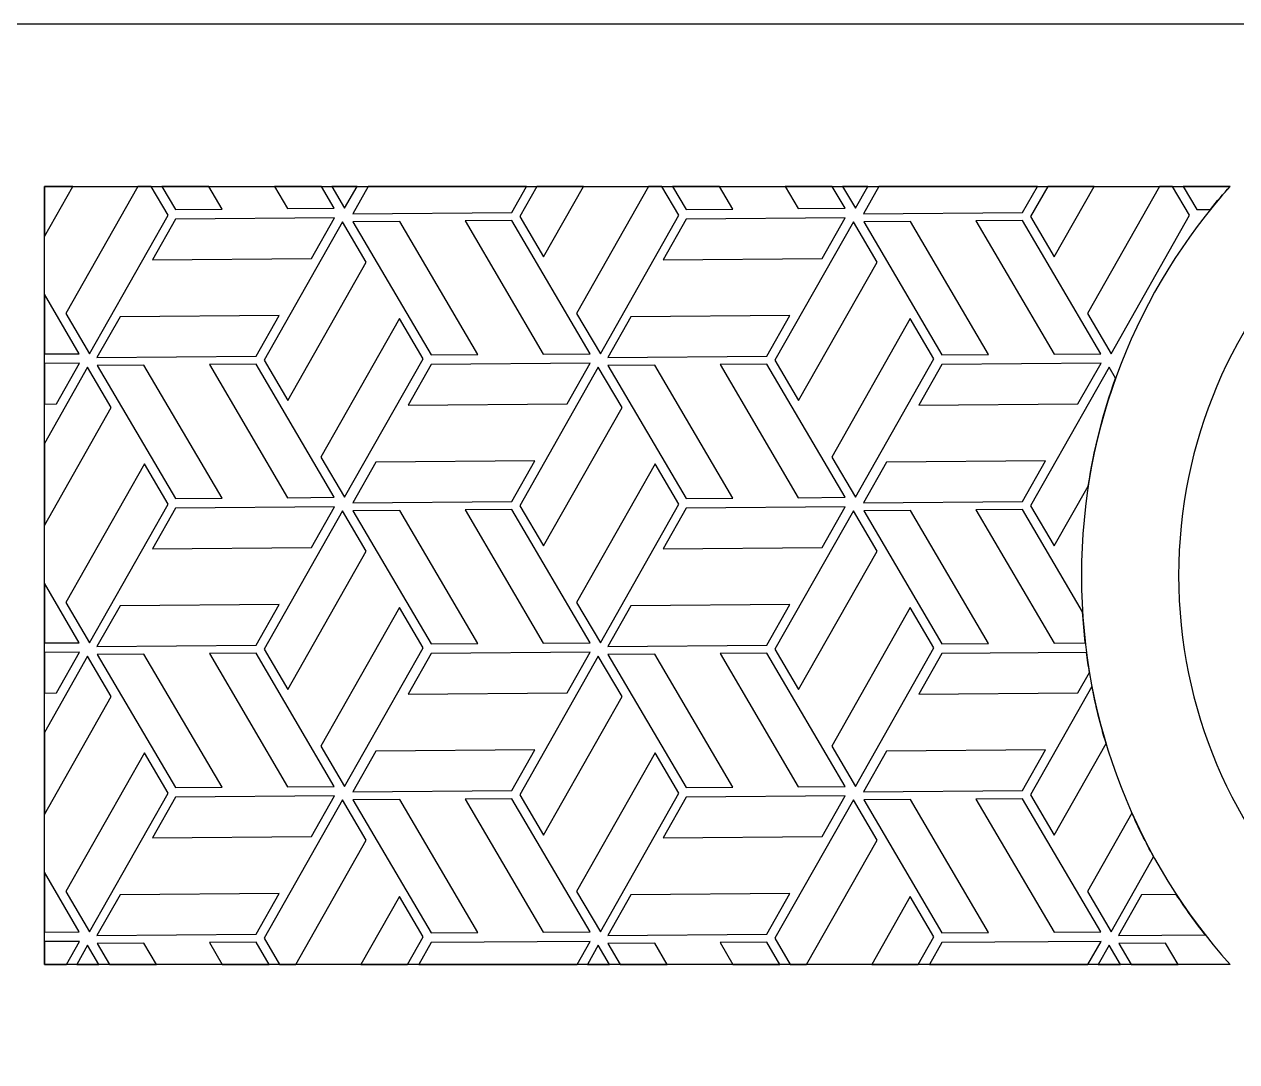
# Model space of a CAD drawing. Header units: centimetres. Extents: x -67.6 to -19.4, y -15.9 to 27.8.
# Drawn here: x -66.368 to -64.497, y -2.381 to -0.781 of the extents above; entities that cross this region are included whole.
import ezdxf

# ---------------------------------------------------------------- set-up
doc = ezdxf.new("R2010")
doc.units = ezdxf.units.CM
doc.header["$MEASUREMENT"] = 0
doc.layers.add('Layer 1', color=7, linetype='Continuous')

msp = doc.modelspace()

# ---------------------------------------------------------------- linework, layer by layer
at = {"layer": 'Layer 1', "color": 240, "lineweight": 25}
msp.add_open_spline([(-57.1678, -0.78124), (-57.1678, -0.78124), (-67.59952, -0.78124), (-67.59952, -0.78124)], degree=3, dxfattribs=at)
at = {"layer": 'Layer 1', "color": 114, "lineweight": 25}
for points, knots in [([(-63.83683, -0.88123), (-63.42262, -0.88123), (-63.08683, -1.21702), (-63.08683, -1.63123), (-63.08683, -2.04544), (-63.42262, -2.38123), (-63.83683, -2.38123), (-64.25104, -2.38123), (-64.58683, -2.04544), (-64.58683, -1.63123), (-64.58683, -1.21702), (-64.25104, -0.88123), (-63.83683, -0.88123)], [0, 0, 0, 0, 0.25, 0.25, 0.25, 0.5, 0.5, 0.5, 0.75, 0.75, 0.75, 1, 1, 1, 1]), ([(-66.33683, -1.10853), (-66.33683, -1.10853), (-66.33683, -1.03123), (-66.33683, -1.03123), (-66.33683, -1.03123), (-66.29299, -1.03123), (-66.29299, -1.03123), (-66.29299, -1.03123), (-66.33683, -1.10853), (-66.33683, -1.10853)], [0, 0, 0, 0, 0.3333333, 0.3333333, 0.3333333, 0.6666667, 0.6666667, 0.6666667, 1, 1, 1, 1]), ([(-66.1925, -1.03123), (-66.1925, -1.03123), (-66.17215, -1.03123), (-66.17215, -1.03123), (-66.17215, -1.03123), (-66.14598, -1.07578), (-66.14598, -1.07578), (-66.14598, -1.07578), (-66.26706, -1.28929), (-66.26706, -1.28929), (-66.26706, -1.28929), (-66.30358, -1.22711), (-66.30358, -1.22711), (-66.30358, -1.22711), (-66.1925, -1.03123), (-66.1925, -1.03123)], [0, 0, 0, 0, 0.2, 0.2, 0.2, 0.4, 0.4, 0.4, 0.6, 0.6, 0.6, 0.8, 0.8, 0.8, 1, 1, 1, 1]), ([(-66.15561, -1.03123), (-66.15561, -1.03123), (-66.08319, -1.03123), (-66.08319, -1.03123), (-66.08319, -1.03123), (-66.06255, -1.06635), (-66.06255, -1.06635), (-66.06255, -1.06635), (-66.13466, -1.06689), (-66.13466, -1.06689), (-66.13466, -1.06689), (-66.15561, -1.03123), (-66.15561, -1.03123)], [0, 0, 0, 0, 0.25, 0.25, 0.25, 0.5, 0.5, 0.5, 0.75, 0.75, 0.75, 1, 1, 1, 1]), ([(-65.9818, -1.03123), (-65.9818, -1.03123), (-65.90937, -1.03123), (-65.90937, -1.03123), (-65.90937, -1.03123), (-65.88949, -1.06507), (-65.88949, -1.06507), (-65.88949, -1.06507), (-65.9616, -1.0656), (-65.9616, -1.0656), (-65.9616, -1.0656), (-65.9818, -1.03123), (-65.9818, -1.03123)], [0, 0, 0, 0, 0.25, 0.25, 0.25, 0.5, 0.5, 0.5, 0.75, 0.75, 0.75, 1, 1, 1, 1]), ([(-65.89345, -1.03123), (-65.89345, -1.03123), (-65.85438, -1.03123), (-65.85438, -1.03123), (-65.85438, -1.03123), (-65.87357, -1.06507), (-65.87357, -1.06507), (-65.87357, -1.06507), (-65.89345, -1.03123), (-65.89345, -1.03123)], [0, 0, 0, 0, 0.3333333, 0.3333333, 0.3333333, 0.6666667, 0.6666667, 0.6666667, 1, 1, 1, 1]), ([(-65.83717, -1.03123), (-65.83717, -1.03123), (-65.59276, -1.03123), (-65.59276, -1.03123), (-65.59276, -1.03123), (-65.61567, -1.07158), (-65.61567, -1.07158), (-65.61567, -1.07158), (-65.86111, -1.0734), (-65.86111, -1.0734), (-65.86111, -1.0734), (-65.83717, -1.03123), (-65.83717, -1.03123)], [0, 0, 0, 0, 0.25, 0.25, 0.25, 0.5, 0.5, 0.5, 0.75, 0.75, 0.75, 1, 1, 1, 1]), ([(-65.57679, -1.03123), (-65.57679, -1.03123), (-65.505, -1.03123), (-65.505, -1.03123), (-65.505, -1.03123), (-65.56674, -1.1401), (-65.56674, -1.1401), (-65.56674, -1.1401), (-65.60327, -1.07792), (-65.60327, -1.07792), (-65.60327, -1.07792), (-65.57679, -1.03123), (-65.57679, -1.03123)], [0, 0, 0, 0, 0.25, 0.25, 0.25, 0.5, 0.5, 0.5, 0.75, 0.75, 0.75, 1, 1, 1, 1]), ([(-65.40451, -1.03123), (-65.40451, -1.03123), (-65.38416, -1.03123), (-65.38416, -1.03123), (-65.38416, -1.03123), (-65.35799, -1.07578), (-65.35799, -1.07578), (-65.35799, -1.07578), (-65.47907, -1.28929), (-65.47907, -1.28929), (-65.47907, -1.28929), (-65.51559, -1.22711), (-65.51559, -1.22711), (-65.51559, -1.22711), (-65.40451, -1.03123), (-65.40451, -1.03123)], [0, 0, 0, 0, 0.2, 0.2, 0.2, 0.4, 0.4, 0.4, 0.6, 0.6, 0.6, 0.8, 0.8, 0.8, 1, 1, 1, 1]), ([(-65.36762, -1.03123), (-65.36762, -1.03123), (-65.2952, -1.03123), (-65.2952, -1.03123), (-65.2952, -1.03123), (-65.27456, -1.06635), (-65.27456, -1.06635), (-65.27456, -1.06635), (-65.34667, -1.06689), (-65.34667, -1.06689), (-65.34667, -1.06689), (-65.36762, -1.03123), (-65.36762, -1.03123)], [0, 0, 0, 0, 0.25, 0.25, 0.25, 0.5, 0.5, 0.5, 0.75, 0.75, 0.75, 1, 1, 1, 1]), ([(-65.19381, -1.03123), (-65.19381, -1.03123), (-65.12138, -1.03123), (-65.12138, -1.03123), (-65.12138, -1.03123), (-65.1015, -1.06507), (-65.1015, -1.06507), (-65.1015, -1.06507), (-65.17361, -1.0656), (-65.17361, -1.0656), (-65.17361, -1.0656), (-65.19381, -1.03123), (-65.19381, -1.03123)], [0, 0, 0, 0, 0.25, 0.25, 0.25, 0.5, 0.5, 0.5, 0.75, 0.75, 0.75, 1, 1, 1, 1]), ([(-65.10546, -1.03123), (-65.10546, -1.03123), (-65.06639, -1.03123), (-65.06639, -1.03123), (-65.06639, -1.03123), (-65.08558, -1.06507), (-65.08558, -1.06507), (-65.08558, -1.06507), (-65.10546, -1.03123), (-65.10546, -1.03123)], [0, 0, 0, 0, 0.3333333, 0.3333333, 0.3333333, 0.6666667, 0.6666667, 0.6666667, 1, 1, 1, 1]), ([(-64.80477, -1.03123), (-64.80477, -1.03123), (-64.82768, -1.07158), (-64.82768, -1.07158), (-64.82768, -1.07158), (-65.07312, -1.0734), (-65.07312, -1.0734), (-65.07312, -1.0734), (-65.04918, -1.03123), (-65.04918, -1.03123), (-65.04918, -1.03123), (-64.80477, -1.03123), (-64.80477, -1.03123)], [0, 0, 0, 0, 0.25, 0.25, 0.25, 0.5, 0.5, 0.5, 0.75, 0.75, 0.75, 1, 1, 1, 1]), ([(-64.78879, -1.03123), (-64.78879, -1.03123), (-64.71701, -1.03123), (-64.71701, -1.03123), (-64.71701, -1.03123), (-64.77875, -1.1401), (-64.77875, -1.1401), (-64.77875, -1.1401), (-64.81527, -1.07792), (-64.81527, -1.07792), (-64.81527, -1.07792), (-64.78879, -1.03123), (-64.78879, -1.03123)], [0, 0, 0, 0, 0.25, 0.25, 0.25, 0.5, 0.5, 0.5, 0.75, 0.75, 0.75, 1, 1, 1, 1]), ([(-64.61652, -1.03123), (-64.61652, -1.03123), (-64.59616, -1.03123), (-64.59616, -1.03123), (-64.59616, -1.03123), (-64.56999, -1.07578), (-64.56999, -1.07578), (-64.56999, -1.07578), (-64.69108, -1.28929), (-64.69108, -1.28929), (-64.69108, -1.28929), (-64.7276, -1.22711), (-64.7276, -1.22711), (-64.7276, -1.22711), (-64.61652, -1.03123), (-64.61652, -1.03123)], [0, 0, 0, 0, 0.2, 0.2, 0.2, 0.4, 0.4, 0.4, 0.6, 0.6, 0.6, 0.8, 0.8, 0.8, 1, 1, 1, 1]), ([(-64.57963, -1.03123), (-64.57963, -1.03123), (-64.50759, -1.03123), (-64.50759, -1.03123), (-64.51794, -1.0428), (-64.52801, -1.05464), (-64.53776, -1.06673), (-64.53776, -1.06673), (-64.55868, -1.06689), (-64.55868, -1.06689), (-64.55868, -1.06689), (-64.57963, -1.03123), (-64.57963, -1.03123)], [0, 0, 0, 0, 0.25, 0.25, 0.25, 0.5, 0.5, 0.5, 0.75, 0.75, 0.75, 1, 1, 1, 1]), ([(-65.92472, -1.14259), (-65.92472, -1.14259), (-66.17021, -1.14441), (-66.17021, -1.14441), (-66.17021, -1.14441), (-66.13461, -1.0817), (-66.13461, -1.0817), (-66.13461, -1.0817), (-65.88912, -1.07988), (-65.88912, -1.07988), (-65.88912, -1.07988), (-65.92472, -1.14259), (-65.92472, -1.14259)], [0, 0, 0, 0, 0.25, 0.25, 0.25, 0.5, 0.5, 0.5, 0.75, 0.75, 0.75, 1, 1, 1, 1]), ([(-65.61558, -1.08407), (-65.61558, -1.08407), (-65.49499, -1.28929), (-65.49499, -1.28929), (-65.49499, -1.28929), (-65.5671, -1.28982), (-65.5671, -1.28982), (-65.5671, -1.28982), (-65.68769, -1.0846), (-65.68769, -1.0846), (-65.68769, -1.0846), (-65.61558, -1.08407), (-65.61558, -1.08407)], [0, 0, 0, 0, 0.25, 0.25, 0.25, 0.5, 0.5, 0.5, 0.75, 0.75, 0.75, 1, 1, 1, 1]), ([(-65.13673, -1.14259), (-65.13673, -1.14259), (-65.38222, -1.14441), (-65.38222, -1.14441), (-65.38222, -1.14441), (-65.34662, -1.0817), (-65.34662, -1.0817), (-65.34662, -1.0817), (-65.10113, -1.07988), (-65.10113, -1.07988), (-65.10113, -1.07988), (-65.13673, -1.14259), (-65.13673, -1.14259)], [0, 0, 0, 0, 0.25, 0.25, 0.25, 0.5, 0.5, 0.5, 0.75, 0.75, 0.75, 1, 1, 1, 1]), ([(-64.82759, -1.08407), (-64.82759, -1.08407), (-64.707, -1.28929), (-64.707, -1.28929), (-64.707, -1.28929), (-64.7791, -1.28982), (-64.7791, -1.28982), (-64.7791, -1.28982), (-64.89969, -1.0846), (-64.89969, -1.0846), (-64.89969, -1.0846), (-64.82759, -1.08407), (-64.82759, -1.08407)], [0, 0, 0, 0, 0.25, 0.25, 0.25, 0.5, 0.5, 0.5, 0.75, 0.75, 0.75, 1, 1, 1, 1]), ([(-65.84014, -1.14806), (-65.84014, -1.14806), (-65.96125, -1.36161), (-65.96125, -1.36161), (-65.96125, -1.36161), (-65.99777, -1.29943), (-65.99777, -1.29943), (-65.99777, -1.29943), (-65.87666, -1.08589), (-65.87666, -1.08589), (-65.87666, -1.08589), (-65.84014, -1.14806), (-65.84014, -1.14806)], [0, 0, 0, 0, 0.25, 0.25, 0.25, 0.5, 0.5, 0.5, 0.75, 0.75, 0.75, 1, 1, 1, 1]), ([(-65.78864, -1.08535), (-65.78864, -1.08535), (-65.66805, -1.29057), (-65.66805, -1.29057), (-65.66805, -1.29057), (-65.74016, -1.29111), (-65.74016, -1.29111), (-65.74016, -1.29111), (-65.86075, -1.08589), (-65.86075, -1.08589), (-65.86075, -1.08589), (-65.78864, -1.08535), (-65.78864, -1.08535)], [0, 0, 0, 0, 0.25, 0.25, 0.25, 0.5, 0.5, 0.5, 0.75, 0.75, 0.75, 1, 1, 1, 1]), ([(-65.05215, -1.14806), (-65.05215, -1.14806), (-65.17326, -1.36161), (-65.17326, -1.36161), (-65.17326, -1.36161), (-65.20978, -1.29943), (-65.20978, -1.29943), (-65.20978, -1.29943), (-65.08867, -1.08589), (-65.08867, -1.08589), (-65.08867, -1.08589), (-65.05215, -1.14806), (-65.05215, -1.14806)], [0, 0, 0, 0, 0.25, 0.25, 0.25, 0.5, 0.5, 0.5, 0.75, 0.75, 0.75, 1, 1, 1, 1]), ([(-65.00065, -1.08535), (-65.00065, -1.08535), (-64.88006, -1.29057), (-64.88006, -1.29057), (-64.88006, -1.29057), (-64.95217, -1.29111), (-64.95217, -1.29111), (-64.95217, -1.29111), (-65.07276, -1.08589), (-65.07276, -1.08589), (-65.07276, -1.08589), (-65.00065, -1.08535), (-65.00065, -1.08535)], [0, 0, 0, 0, 0.25, 0.25, 0.25, 0.5, 0.5, 0.5, 0.75, 0.75, 0.75, 1, 1, 1, 1]), ([(-66.33683, -1.28969), (-66.33683, -1.28969), (-66.33683, -1.19765), (-66.33683, -1.19765), (-66.33683, -1.19765), (-66.28298, -1.28929), (-66.28298, -1.28929), (-66.28298, -1.28929), (-66.33683, -1.28969), (-66.33683, -1.28969)], [0, 0, 0, 0, 0.3333333, 0.3333333, 0.3333333, 0.6666667, 0.6666667, 0.6666667, 1, 1, 1, 1]), ([(-66.01017, -1.29309), (-66.01017, -1.29309), (-66.25562, -1.29491), (-66.25562, -1.29491), (-66.25562, -1.29491), (-66.22001, -1.2322), (-66.22001, -1.2322), (-66.22001, -1.2322), (-65.97457, -1.23038), (-65.97457, -1.23038), (-65.97457, -1.23038), (-66.01017, -1.29309), (-66.01017, -1.29309)], [0, 0, 0, 0, 0.25, 0.25, 0.25, 0.5, 0.5, 0.5, 0.75, 0.75, 0.75, 1, 1, 1, 1]), ([(-65.22218, -1.29309), (-65.22218, -1.29309), (-65.46763, -1.29491), (-65.46763, -1.29491), (-65.46763, -1.29491), (-65.43202, -1.2322), (-65.43202, -1.2322), (-65.43202, -1.2322), (-65.18658, -1.23038), (-65.18658, -1.23038), (-65.18658, -1.23038), (-65.22218, -1.29309), (-65.22218, -1.29309)], [0, 0, 0, 0, 0.25, 0.25, 0.25, 0.5, 0.5, 0.5, 0.75, 0.75, 0.75, 1, 1, 1, 1]), ([(-65.75249, -1.29729), (-65.75249, -1.29729), (-65.87357, -1.5108), (-65.87357, -1.5108), (-65.87357, -1.5108), (-65.91009, -1.44862), (-65.91009, -1.44862), (-65.91009, -1.44862), (-65.78901, -1.23511), (-65.78901, -1.23511), (-65.78901, -1.23511), (-65.75249, -1.29729), (-65.75249, -1.29729)], [0, 0, 0, 0, 0.25, 0.25, 0.25, 0.5, 0.5, 0.5, 0.75, 0.75, 0.75, 1, 1, 1, 1]), ([(-64.9645, -1.29729), (-64.9645, -1.29729), (-65.08558, -1.5108), (-65.08558, -1.5108), (-65.08558, -1.5108), (-65.1221, -1.44862), (-65.1221, -1.44862), (-65.1221, -1.44862), (-65.00102, -1.23511), (-65.00102, -1.23511), (-65.00102, -1.23511), (-64.9645, -1.29729), (-64.9645, -1.29729)], [0, 0, 0, 0, 0.25, 0.25, 0.25, 0.5, 0.5, 0.5, 0.75, 0.75, 0.75, 1, 1, 1, 1]), ([(-66.33683, -1.36695), (-66.33683, -1.36695), (-66.33683, -1.3045), (-66.33683, -1.3045), (-66.33683, -1.3045), (-66.2826, -1.3041), (-66.2826, -1.3041), (-66.2826, -1.3041), (-66.31821, -1.36681), (-66.31821, -1.36681), (-66.31821, -1.36681), (-66.33683, -1.36695), (-66.33683, -1.36695)], [0, 0, 0, 0, 0.25, 0.25, 0.25, 0.5, 0.5, 0.5, 0.75, 0.75, 0.75, 1, 1, 1, 1]), ([(-66.18314, -1.30686), (-66.18314, -1.30686), (-66.06255, -1.51208), (-66.06255, -1.51208), (-66.06255, -1.51208), (-66.13466, -1.51262), (-66.13466, -1.51262), (-66.13466, -1.51262), (-66.25525, -1.3074), (-66.25525, -1.3074), (-66.25525, -1.3074), (-66.18314, -1.30686), (-66.18314, -1.30686)], [0, 0, 0, 0, 0.25, 0.25, 0.25, 0.5, 0.5, 0.5, 0.75, 0.75, 0.75, 1, 1, 1, 1]), ([(-66.01008, -1.30558), (-66.01008, -1.30558), (-65.88949, -1.5108), (-65.88949, -1.5108), (-65.88949, -1.5108), (-65.9616, -1.51133), (-65.9616, -1.51133), (-65.9616, -1.51133), (-66.08219, -1.30611), (-66.08219, -1.30611), (-66.08219, -1.30611), (-66.01008, -1.30558), (-66.01008, -1.30558)], [0, 0, 0, 0, 0.25, 0.25, 0.25, 0.5, 0.5, 0.5, 0.75, 0.75, 0.75, 1, 1, 1, 1]), ([(-65.53022, -1.36681), (-65.53022, -1.36681), (-65.77571, -1.36863), (-65.77571, -1.36863), (-65.77571, -1.36863), (-65.7401, -1.30593), (-65.7401, -1.30593), (-65.7401, -1.30593), (-65.49461, -1.3041), (-65.49461, -1.3041), (-65.49461, -1.3041), (-65.53022, -1.36681), (-65.53022, -1.36681)], [0, 0, 0, 0, 0.25, 0.25, 0.25, 0.5, 0.5, 0.5, 0.75, 0.75, 0.75, 1, 1, 1, 1]), ([(-65.39515, -1.30686), (-65.39515, -1.30686), (-65.27456, -1.51208), (-65.27456, -1.51208), (-65.27456, -1.51208), (-65.34667, -1.51262), (-65.34667, -1.51262), (-65.34667, -1.51262), (-65.46726, -1.3074), (-65.46726, -1.3074), (-65.46726, -1.3074), (-65.39515, -1.30686), (-65.39515, -1.30686)], [0, 0, 0, 0, 0.25, 0.25, 0.25, 0.5, 0.5, 0.5, 0.75, 0.75, 0.75, 1, 1, 1, 1]), ([(-65.22209, -1.30558), (-65.22209, -1.30558), (-65.1015, -1.5108), (-65.1015, -1.5108), (-65.1015, -1.5108), (-65.17361, -1.51133), (-65.17361, -1.51133), (-65.17361, -1.51133), (-65.2942, -1.30611), (-65.2942, -1.30611), (-65.2942, -1.30611), (-65.22209, -1.30558), (-65.22209, -1.30558)], [0, 0, 0, 0, 0.25, 0.25, 0.25, 0.5, 0.5, 0.5, 0.75, 0.75, 0.75, 1, 1, 1, 1]), ([(-64.74223, -1.36681), (-64.74223, -1.36681), (-64.98772, -1.36863), (-64.98772, -1.36863), (-64.98772, -1.36863), (-64.95211, -1.30593), (-64.95211, -1.30593), (-64.95211, -1.30593), (-64.70662, -1.3041), (-64.70662, -1.3041), (-64.70662, -1.3041), (-64.74223, -1.36681), (-64.74223, -1.36681)], [0, 0, 0, 0, 0.25, 0.25, 0.25, 0.5, 0.5, 0.5, 0.75, 0.75, 0.75, 1, 1, 1, 1]), ([(-66.33683, -1.55427), (-66.33683, -1.55427), (-66.33683, -1.42769), (-66.33683, -1.42769), (-66.33683, -1.42769), (-66.27015, -1.31011), (-66.27015, -1.31011), (-66.27015, -1.31011), (-66.23363, -1.37229), (-66.23363, -1.37229), (-66.23363, -1.37229), (-66.33683, -1.55427), (-66.33683, -1.55427)], [0, 0, 0, 0, 0.25, 0.25, 0.25, 0.5, 0.5, 0.5, 0.75, 0.75, 0.75, 1, 1, 1, 1]), ([(-65.44564, -1.37229), (-65.44564, -1.37229), (-65.56674, -1.58583), (-65.56674, -1.58583), (-65.56674, -1.58583), (-65.60327, -1.52366), (-65.60327, -1.52366), (-65.60327, -1.52366), (-65.48216, -1.31011), (-65.48216, -1.31011), (-65.48216, -1.31011), (-65.44564, -1.37229), (-65.44564, -1.37229)], [0, 0, 0, 0, 0.25, 0.25, 0.25, 0.5, 0.5, 0.5, 0.75, 0.75, 0.75, 1, 1, 1, 1]), ([(-64.68415, -1.32717), (-64.70327, -1.38043), (-64.71752, -1.43604), (-64.72634, -1.49341), (-64.72634, -1.49341), (-64.77875, -1.58583), (-64.77875, -1.58583), (-64.77875, -1.58583), (-64.81527, -1.52366), (-64.81527, -1.52366), (-64.81527, -1.52366), (-64.69417, -1.31011), (-64.69417, -1.31011), (-64.69417, -1.31011), (-64.68415, -1.32717), (-64.68415, -1.32717)], [0, 0, 0, 0, 0.2, 0.2, 0.2, 0.4, 0.4, 0.4, 0.6, 0.6, 0.6, 0.8, 0.8, 0.8, 1, 1, 1, 1]), ([(-65.61567, -1.51731), (-65.61567, -1.51731), (-65.86111, -1.51913), (-65.86111, -1.51913), (-65.86111, -1.51913), (-65.82551, -1.45642), (-65.82551, -1.45642), (-65.82551, -1.45642), (-65.58006, -1.4546), (-65.58006, -1.4546), (-65.58006, -1.4546), (-65.61567, -1.51731), (-65.61567, -1.51731)], [0, 0, 0, 0, 0.25, 0.25, 0.25, 0.5, 0.5, 0.5, 0.75, 0.75, 0.75, 1, 1, 1, 1]), ([(-64.82768, -1.51731), (-64.82768, -1.51731), (-65.07312, -1.51913), (-65.07312, -1.51913), (-65.07312, -1.51913), (-65.03752, -1.45642), (-65.03752, -1.45642), (-65.03752, -1.45642), (-64.79207, -1.4546), (-64.79207, -1.4546), (-64.79207, -1.4546), (-64.82768, -1.51731), (-64.82768, -1.51731)], [0, 0, 0, 0, 0.25, 0.25, 0.25, 0.5, 0.5, 0.5, 0.75, 0.75, 0.75, 1, 1, 1, 1]), ([(-66.14598, -1.52151), (-66.14598, -1.52151), (-66.26706, -1.73502), (-66.26706, -1.73502), (-66.26706, -1.73502), (-66.30358, -1.67284), (-66.30358, -1.67284), (-66.30358, -1.67284), (-66.1825, -1.45934), (-66.1825, -1.45934), (-66.1825, -1.45934), (-66.14598, -1.52151), (-66.14598, -1.52151)], [0, 0, 0, 0, 0.25, 0.25, 0.25, 0.5, 0.5, 0.5, 0.75, 0.75, 0.75, 1, 1, 1, 1]), ([(-65.35799, -1.52151), (-65.35799, -1.52151), (-65.47907, -1.73502), (-65.47907, -1.73502), (-65.47907, -1.73502), (-65.51559, -1.67284), (-65.51559, -1.67284), (-65.51559, -1.67284), (-65.39451, -1.45934), (-65.39451, -1.45934), (-65.39451, -1.45934), (-65.35799, -1.52151), (-65.35799, -1.52151)], [0, 0, 0, 0, 0.25, 0.25, 0.25, 0.5, 0.5, 0.5, 0.75, 0.75, 0.75, 1, 1, 1, 1]), ([(-65.92472, -1.58832), (-65.92472, -1.58832), (-66.17021, -1.59014), (-66.17021, -1.59014), (-66.17021, -1.59014), (-66.13461, -1.52744), (-66.13461, -1.52744), (-66.13461, -1.52744), (-65.88912, -1.52561), (-65.88912, -1.52561), (-65.88912, -1.52561), (-65.92472, -1.58832), (-65.92472, -1.58832)], [0, 0, 0, 0, 0.25, 0.25, 0.25, 0.5, 0.5, 0.5, 0.75, 0.75, 0.75, 1, 1, 1, 1]), ([(-65.84014, -1.5938), (-65.84014, -1.5938), (-65.96125, -1.80734), (-65.96125, -1.80734), (-65.96125, -1.80734), (-65.99777, -1.74517), (-65.99777, -1.74517), (-65.99777, -1.74517), (-65.87666, -1.53162), (-65.87666, -1.53162), (-65.87666, -1.53162), (-65.84014, -1.5938), (-65.84014, -1.5938)], [0, 0, 0, 0, 0.25, 0.25, 0.25, 0.5, 0.5, 0.5, 0.75, 0.75, 0.75, 1, 1, 1, 1]), ([(-65.78864, -1.53108), (-65.78864, -1.53108), (-65.66805, -1.73631), (-65.66805, -1.73631), (-65.66805, -1.73631), (-65.74016, -1.73684), (-65.74016, -1.73684), (-65.74016, -1.73684), (-65.86075, -1.53162), (-65.86075, -1.53162), (-65.86075, -1.53162), (-65.78864, -1.53108), (-65.78864, -1.53108)], [0, 0, 0, 0, 0.25, 0.25, 0.25, 0.5, 0.5, 0.5, 0.75, 0.75, 0.75, 1, 1, 1, 1]), ([(-65.61558, -1.5298), (-65.61558, -1.5298), (-65.49499, -1.73502), (-65.49499, -1.73502), (-65.49499, -1.73502), (-65.5671, -1.73556), (-65.5671, -1.73556), (-65.5671, -1.73556), (-65.68769, -1.53033), (-65.68769, -1.53033), (-65.68769, -1.53033), (-65.61558, -1.5298), (-65.61558, -1.5298)], [0, 0, 0, 0, 0.25, 0.25, 0.25, 0.5, 0.5, 0.5, 0.75, 0.75, 0.75, 1, 1, 1, 1]), ([(-65.13673, -1.58832), (-65.13673, -1.58832), (-65.38222, -1.59014), (-65.38222, -1.59014), (-65.38222, -1.59014), (-65.34662, -1.52744), (-65.34662, -1.52744), (-65.34662, -1.52744), (-65.10113, -1.52561), (-65.10113, -1.52561), (-65.10113, -1.52561), (-65.13673, -1.58832), (-65.13673, -1.58832)], [0, 0, 0, 0, 0.25, 0.25, 0.25, 0.5, 0.5, 0.5, 0.75, 0.75, 0.75, 1, 1, 1, 1]), ([(-65.05215, -1.5938), (-65.05215, -1.5938), (-65.17326, -1.80734), (-65.17326, -1.80734), (-65.17326, -1.80734), (-65.20978, -1.74517), (-65.20978, -1.74517), (-65.20978, -1.74517), (-65.08867, -1.53162), (-65.08867, -1.53162), (-65.08867, -1.53162), (-65.05215, -1.5938), (-65.05215, -1.5938)], [0, 0, 0, 0, 0.25, 0.25, 0.25, 0.5, 0.5, 0.5, 0.75, 0.75, 0.75, 1, 1, 1, 1]), ([(-65.00065, -1.53108), (-65.00065, -1.53108), (-64.88006, -1.73631), (-64.88006, -1.73631), (-64.88006, -1.73631), (-64.95217, -1.73684), (-64.95217, -1.73684), (-64.95217, -1.73684), (-65.07276, -1.53162), (-65.07276, -1.53162), (-65.07276, -1.53162), (-65.00065, -1.53108), (-65.00065, -1.53108)], [0, 0, 0, 0, 0.25, 0.25, 0.25, 0.5, 0.5, 0.5, 0.75, 0.75, 0.75, 1, 1, 1, 1]), ([(-64.73512, -1.68717), (-64.73413, -1.7033), (-64.73271, -1.71931), (-64.73089, -1.7352), (-64.73089, -1.7352), (-64.7791, -1.73556), (-64.7791, -1.73556), (-64.7791, -1.73556), (-64.89969, -1.53033), (-64.89969, -1.53033), (-64.89969, -1.53033), (-64.82759, -1.5298), (-64.82759, -1.5298), (-64.82759, -1.5298), (-64.73512, -1.68717), (-64.73512, -1.68717)], [0, 0, 0, 0, 0.2, 0.2, 0.2, 0.4, 0.4, 0.4, 0.6, 0.6, 0.6, 0.8, 0.8, 0.8, 1, 1, 1, 1]), ([(-66.33683, -1.73542), (-66.33683, -1.73542), (-66.33683, -1.64338), (-66.33683, -1.64338), (-66.33683, -1.64338), (-66.28298, -1.73502), (-66.28298, -1.73502), (-66.28298, -1.73502), (-66.33683, -1.73542), (-66.33683, -1.73542)], [0, 0, 0, 0, 0.3333333, 0.3333333, 0.3333333, 0.6666667, 0.6666667, 0.6666667, 1, 1, 1, 1]), ([(-66.01017, -1.73882), (-66.01017, -1.73882), (-66.25562, -1.74064), (-66.25562, -1.74064), (-66.25562, -1.74064), (-66.22001, -1.67793), (-66.22001, -1.67793), (-66.22001, -1.67793), (-65.97457, -1.67611), (-65.97457, -1.67611), (-65.97457, -1.67611), (-66.01017, -1.73882), (-66.01017, -1.73882)], [0, 0, 0, 0, 0.25, 0.25, 0.25, 0.5, 0.5, 0.5, 0.75, 0.75, 0.75, 1, 1, 1, 1]), ([(-65.75249, -1.74302), (-65.75249, -1.74302), (-65.87357, -1.95653), (-65.87357, -1.95653), (-65.87357, -1.95653), (-65.91009, -1.89435), (-65.91009, -1.89435), (-65.91009, -1.89435), (-65.78901, -1.68085), (-65.78901, -1.68085), (-65.78901, -1.68085), (-65.75249, -1.74302), (-65.75249, -1.74302)], [0, 0, 0, 0, 0.25, 0.25, 0.25, 0.5, 0.5, 0.5, 0.75, 0.75, 0.75, 1, 1, 1, 1]), ([(-65.22218, -1.73882), (-65.22218, -1.73882), (-65.46763, -1.74064), (-65.46763, -1.74064), (-65.46763, -1.74064), (-65.43202, -1.67793), (-65.43202, -1.67793), (-65.43202, -1.67793), (-65.18658, -1.67611), (-65.18658, -1.67611), (-65.18658, -1.67611), (-65.22218, -1.73882), (-65.22218, -1.73882)], [0, 0, 0, 0, 0.25, 0.25, 0.25, 0.5, 0.5, 0.5, 0.75, 0.75, 0.75, 1, 1, 1, 1]), ([(-64.9645, -1.74302), (-64.9645, -1.74302), (-65.08558, -1.95653), (-65.08558, -1.95653), (-65.08558, -1.95653), (-65.1221, -1.89435), (-65.1221, -1.89435), (-65.1221, -1.89435), (-65.00102, -1.68085), (-65.00102, -1.68085), (-65.00102, -1.68085), (-64.9645, -1.74302), (-64.9645, -1.74302)], [0, 0, 0, 0, 0.25, 0.25, 0.25, 0.5, 0.5, 0.5, 0.75, 0.75, 0.75, 1, 1, 1, 1]), ([(-66.33683, -1.81268), (-66.33683, -1.81268), (-66.33683, -1.75023), (-66.33683, -1.75023), (-66.33683, -1.75023), (-66.2826, -1.74983), (-66.2826, -1.74983), (-66.2826, -1.74983), (-66.31821, -1.81254), (-66.31821, -1.81254), (-66.31821, -1.81254), (-66.33683, -1.81268), (-66.33683, -1.81268)], [0, 0, 0, 0, 0.25, 0.25, 0.25, 0.5, 0.5, 0.5, 0.75, 0.75, 0.75, 1, 1, 1, 1]), ([(-66.33683, -2), (-66.33683, -2), (-66.33683, -1.87342), (-66.33683, -1.87342), (-66.33683, -1.87342), (-66.27015, -1.75584), (-66.27015, -1.75584), (-66.27015, -1.75584), (-66.23363, -1.81802), (-66.23363, -1.81802), (-66.23363, -1.81802), (-66.33683, -2), (-66.33683, -2)], [0, 0, 0, 0, 0.25, 0.25, 0.25, 0.5, 0.5, 0.5, 0.75, 0.75, 0.75, 1, 1, 1, 1]), ([(-66.18314, -1.75259), (-66.18314, -1.75259), (-66.06255, -1.95782), (-66.06255, -1.95782), (-66.06255, -1.95782), (-66.13466, -1.95835), (-66.13466, -1.95835), (-66.13466, -1.95835), (-66.25525, -1.75313), (-66.25525, -1.75313), (-66.25525, -1.75313), (-66.18314, -1.75259), (-66.18314, -1.75259)], [0, 0, 0, 0, 0.25, 0.25, 0.25, 0.5, 0.5, 0.5, 0.75, 0.75, 0.75, 1, 1, 1, 1]), ([(-66.01008, -1.75131), (-66.01008, -1.75131), (-65.88949, -1.95653), (-65.88949, -1.95653), (-65.88949, -1.95653), (-65.9616, -1.95707), (-65.9616, -1.95707), (-65.9616, -1.95707), (-66.08219, -1.75184), (-66.08219, -1.75184), (-66.08219, -1.75184), (-66.01008, -1.75131), (-66.01008, -1.75131)], [0, 0, 0, 0, 0.25, 0.25, 0.25, 0.5, 0.5, 0.5, 0.75, 0.75, 0.75, 1, 1, 1, 1]), ([(-65.53022, -1.81254), (-65.53022, -1.81254), (-65.77571, -1.81437), (-65.77571, -1.81437), (-65.77571, -1.81437), (-65.7401, -1.75166), (-65.7401, -1.75166), (-65.7401, -1.75166), (-65.49461, -1.74983), (-65.49461, -1.74983), (-65.49461, -1.74983), (-65.53022, -1.81254), (-65.53022, -1.81254)], [0, 0, 0, 0, 0.25, 0.25, 0.25, 0.5, 0.5, 0.5, 0.75, 0.75, 0.75, 1, 1, 1, 1]), ([(-65.44564, -1.81802), (-65.44564, -1.81802), (-65.56674, -2.03157), (-65.56674, -2.03157), (-65.56674, -2.03157), (-65.60327, -1.96939), (-65.60327, -1.96939), (-65.60327, -1.96939), (-65.48216, -1.75584), (-65.48216, -1.75584), (-65.48216, -1.75584), (-65.44564, -1.81802), (-65.44564, -1.81802)], [0, 0, 0, 0, 0.25, 0.25, 0.25, 0.5, 0.5, 0.5, 0.75, 0.75, 0.75, 1, 1, 1, 1]), ([(-65.39515, -1.75259), (-65.39515, -1.75259), (-65.27456, -1.95782), (-65.27456, -1.95782), (-65.27456, -1.95782), (-65.34667, -1.95835), (-65.34667, -1.95835), (-65.34667, -1.95835), (-65.46726, -1.75313), (-65.46726, -1.75313), (-65.46726, -1.75313), (-65.39515, -1.75259), (-65.39515, -1.75259)], [0, 0, 0, 0, 0.25, 0.25, 0.25, 0.5, 0.5, 0.5, 0.75, 0.75, 0.75, 1, 1, 1, 1]), ([(-65.22209, -1.75131), (-65.22209, -1.75131), (-65.1015, -1.95653), (-65.1015, -1.95653), (-65.1015, -1.95653), (-65.17361, -1.95707), (-65.17361, -1.95707), (-65.17361, -1.95707), (-65.2942, -1.75184), (-65.2942, -1.75184), (-65.2942, -1.75184), (-65.22209, -1.75131), (-65.22209, -1.75131)], [0, 0, 0, 0, 0.25, 0.25, 0.25, 0.5, 0.5, 0.5, 0.75, 0.75, 0.75, 1, 1, 1, 1]), ([(-64.72906, -1.75), (-64.72768, -1.76043), (-64.72613, -1.77082), (-64.7244, -1.78113), (-64.7244, -1.78113), (-64.74223, -1.81254), (-64.74223, -1.81254), (-64.74223, -1.81254), (-64.98772, -1.81437), (-64.98772, -1.81437), (-64.98772, -1.81437), (-64.95211, -1.75166), (-64.95211, -1.75166), (-64.95211, -1.75166), (-64.72906, -1.75), (-64.72906, -1.75)], [0, 0, 0, 0, 0.2, 0.2, 0.2, 0.4, 0.4, 0.4, 0.6, 0.6, 0.6, 0.8, 0.8, 0.8, 1, 1, 1, 1]), ([(-64.72057, -1.80239), (-64.7148, -1.83238), (-64.70753, -1.86184), (-64.69885, -1.89067), (-64.69885, -1.89067), (-64.77875, -2.03157), (-64.77875, -2.03157), (-64.77875, -2.03157), (-64.81527, -1.96939), (-64.81527, -1.96939), (-64.81527, -1.96939), (-64.72057, -1.80239), (-64.72057, -1.80239)], [0, 0, 0, 0, 0.25, 0.25, 0.25, 0.5, 0.5, 0.5, 0.75, 0.75, 0.75, 1, 1, 1, 1]), ([(-66.14598, -1.96725), (-66.14598, -1.96725), (-66.26706, -2.18075), (-66.26706, -2.18075), (-66.26706, -2.18075), (-66.30358, -2.11858), (-66.30358, -2.11858), (-66.30358, -2.11858), (-66.1825, -1.90507), (-66.1825, -1.90507), (-66.1825, -1.90507), (-66.14598, -1.96725), (-66.14598, -1.96725)], [0, 0, 0, 0, 0.25, 0.25, 0.25, 0.5, 0.5, 0.5, 0.75, 0.75, 0.75, 1, 1, 1, 1]), ([(-65.61567, -1.96304), (-65.61567, -1.96304), (-65.86111, -1.96486), (-65.86111, -1.96486), (-65.86111, -1.96486), (-65.82551, -1.90216), (-65.82551, -1.90216), (-65.82551, -1.90216), (-65.58006, -1.90033), (-65.58006, -1.90033), (-65.58006, -1.90033), (-65.61567, -1.96304), (-65.61567, -1.96304)], [0, 0, 0, 0, 0.25, 0.25, 0.25, 0.5, 0.5, 0.5, 0.75, 0.75, 0.75, 1, 1, 1, 1]), ([(-65.35799, -1.96725), (-65.35799, -1.96725), (-65.47907, -2.18075), (-65.47907, -2.18075), (-65.47907, -2.18075), (-65.51559, -2.11858), (-65.51559, -2.11858), (-65.51559, -2.11858), (-65.39451, -1.90507), (-65.39451, -1.90507), (-65.39451, -1.90507), (-65.35799, -1.96725), (-65.35799, -1.96725)], [0, 0, 0, 0, 0.25, 0.25, 0.25, 0.5, 0.5, 0.5, 0.75, 0.75, 0.75, 1, 1, 1, 1]), ([(-64.82768, -1.96304), (-64.82768, -1.96304), (-65.07312, -1.96486), (-65.07312, -1.96486), (-65.07312, -1.96486), (-65.03752, -1.90216), (-65.03752, -1.90216), (-65.03752, -1.90216), (-64.79207, -1.90033), (-64.79207, -1.90033), (-64.79207, -1.90033), (-64.82768, -1.96304), (-64.82768, -1.96304)], [0, 0, 0, 0, 0.25, 0.25, 0.25, 0.5, 0.5, 0.5, 0.75, 0.75, 0.75, 1, 1, 1, 1]), ([(-65.92472, -2.03405), (-65.92472, -2.03405), (-66.17021, -2.03588), (-66.17021, -2.03588), (-66.17021, -2.03588), (-66.13461, -1.97317), (-66.13461, -1.97317), (-66.13461, -1.97317), (-65.88912, -1.97134), (-65.88912, -1.97134), (-65.88912, -1.97134), (-65.92472, -2.03405), (-65.92472, -2.03405)], [0, 0, 0, 0, 0.25, 0.25, 0.25, 0.5, 0.5, 0.5, 0.75, 0.75, 0.75, 1, 1, 1, 1]), ([(-65.94886, -2.23123), (-65.94886, -2.23123), (-65.97408, -2.23123), (-65.97408, -2.23123), (-65.97408, -2.23123), (-65.99777, -2.1909), (-65.99777, -2.1909), (-65.99777, -2.1909), (-65.87666, -1.97735), (-65.87666, -1.97735), (-65.87666, -1.97735), (-65.84014, -2.03953), (-65.84014, -2.03953), (-65.84014, -2.03953), (-65.94886, -2.23123), (-65.94886, -2.23123)], [0, 0, 0, 0, 0.2, 0.2, 0.2, 0.4, 0.4, 0.4, 0.6, 0.6, 0.6, 0.8, 0.8, 0.8, 1, 1, 1, 1]), ([(-65.78864, -1.97682), (-65.78864, -1.97682), (-65.66805, -2.18204), (-65.66805, -2.18204), (-65.66805, -2.18204), (-65.74016, -2.18257), (-65.74016, -2.18257), (-65.74016, -2.18257), (-65.86075, -1.97735), (-65.86075, -1.97735), (-65.86075, -1.97735), (-65.78864, -1.97682), (-65.78864, -1.97682)], [0, 0, 0, 0, 0.25, 0.25, 0.25, 0.5, 0.5, 0.5, 0.75, 0.75, 0.75, 1, 1, 1, 1]), ([(-65.61558, -1.97553), (-65.61558, -1.97553), (-65.49499, -2.18075), (-65.49499, -2.18075), (-65.49499, -2.18075), (-65.5671, -2.18129), (-65.5671, -2.18129), (-65.5671, -2.18129), (-65.68769, -1.97607), (-65.68769, -1.97607), (-65.68769, -1.97607), (-65.61558, -1.97553), (-65.61558, -1.97553)], [0, 0, 0, 0, 0.25, 0.25, 0.25, 0.5, 0.5, 0.5, 0.75, 0.75, 0.75, 1, 1, 1, 1]), ([(-65.13673, -2.03405), (-65.13673, -2.03405), (-65.38222, -2.03588), (-65.38222, -2.03588), (-65.38222, -2.03588), (-65.34662, -1.97317), (-65.34662, -1.97317), (-65.34662, -1.97317), (-65.10113, -1.97134), (-65.10113, -1.97134), (-65.10113, -1.97134), (-65.13673, -2.03405), (-65.13673, -2.03405)], [0, 0, 0, 0, 0.25, 0.25, 0.25, 0.5, 0.5, 0.5, 0.75, 0.75, 0.75, 1, 1, 1, 1]), ([(-65.16087, -2.23123), (-65.16087, -2.23123), (-65.18609, -2.23123), (-65.18609, -2.23123), (-65.18609, -2.23123), (-65.20978, -2.1909), (-65.20978, -2.1909), (-65.20978, -2.1909), (-65.08867, -1.97735), (-65.08867, -1.97735), (-65.08867, -1.97735), (-65.05215, -2.03953), (-65.05215, -2.03953), (-65.05215, -2.03953), (-65.16087, -2.23123), (-65.16087, -2.23123)], [0, 0, 0, 0, 0.2, 0.2, 0.2, 0.4, 0.4, 0.4, 0.6, 0.6, 0.6, 0.8, 0.8, 0.8, 1, 1, 1, 1]), ([(-65.00065, -1.97682), (-65.00065, -1.97682), (-64.88006, -2.18204), (-64.88006, -2.18204), (-64.88006, -2.18204), (-64.95217, -2.18257), (-64.95217, -2.18257), (-64.95217, -2.18257), (-65.07276, -1.97735), (-65.07276, -1.97735), (-65.07276, -1.97735), (-65.00065, -1.97682), (-65.00065, -1.97682)], [0, 0, 0, 0, 0.25, 0.25, 0.25, 0.5, 0.5, 0.5, 0.75, 0.75, 0.75, 1, 1, 1, 1]), ([(-64.82759, -1.97553), (-64.82759, -1.97553), (-64.707, -2.18075), (-64.707, -2.18075), (-64.707, -2.18075), (-64.7791, -2.18129), (-64.7791, -2.18129), (-64.7791, -2.18129), (-64.89969, -1.97607), (-64.89969, -1.97607), (-64.89969, -1.97607), (-64.82759, -1.97553), (-64.82759, -1.97553)], [0, 0, 0, 0, 0.25, 0.25, 0.25, 0.5, 0.5, 0.5, 0.75, 0.75, 0.75, 1, 1, 1, 1]), ([(-64.65905, -1.99769), (-64.64879, -2.0207), (-64.63758, -2.04318), (-64.62548, -2.0651), (-64.62548, -2.0651), (-64.69108, -2.18075), (-64.69108, -2.18075), (-64.69108, -2.18075), (-64.7276, -2.11858), (-64.7276, -2.11858), (-64.7276, -2.11858), (-64.65905, -1.99769), (-64.65905, -1.99769)], [0, 0, 0, 0, 0.25, 0.25, 0.25, 0.5, 0.5, 0.5, 0.75, 0.75, 0.75, 1, 1, 1, 1]), ([(-66.33683, -2.18115), (-66.33683, -2.18115), (-66.33683, -2.08911), (-66.33683, -2.08911), (-66.33683, -2.08911), (-66.28298, -2.18075), (-66.28298, -2.18075), (-66.28298, -2.18075), (-66.33683, -2.18115), (-66.33683, -2.18115)], [0, 0, 0, 0, 0.3333333, 0.3333333, 0.3333333, 0.6666667, 0.6666667, 0.6666667, 1, 1, 1, 1]), ([(-66.01017, -2.18455), (-66.01017, -2.18455), (-66.25562, -2.18637), (-66.25562, -2.18637), (-66.25562, -2.18637), (-66.22001, -2.12367), (-66.22001, -2.12367), (-66.22001, -2.12367), (-65.97457, -2.12184), (-65.97457, -2.12184), (-65.97457, -2.12184), (-66.01017, -2.18455), (-66.01017, -2.18455)], [0, 0, 0, 0, 0.25, 0.25, 0.25, 0.5, 0.5, 0.5, 0.75, 0.75, 0.75, 1, 1, 1, 1]), ([(-65.77658, -2.23123), (-65.77658, -2.23123), (-65.84836, -2.23123), (-65.84836, -2.23123), (-65.84836, -2.23123), (-65.78901, -2.12658), (-65.78901, -2.12658), (-65.78901, -2.12658), (-65.75249, -2.18876), (-65.75249, -2.18876), (-65.75249, -2.18876), (-65.77658, -2.23123), (-65.77658, -2.23123)], [0, 0, 0, 0, 0.25, 0.25, 0.25, 0.5, 0.5, 0.5, 0.75, 0.75, 0.75, 1, 1, 1, 1]), ([(-65.22218, -2.18455), (-65.22218, -2.18455), (-65.46763, -2.18637), (-65.46763, -2.18637), (-65.46763, -2.18637), (-65.43202, -2.12367), (-65.43202, -2.12367), (-65.43202, -2.12367), (-65.18658, -2.12184), (-65.18658, -2.12184), (-65.18658, -2.12184), (-65.22218, -2.18455), (-65.22218, -2.18455)], [0, 0, 0, 0, 0.25, 0.25, 0.25, 0.5, 0.5, 0.5, 0.75, 0.75, 0.75, 1, 1, 1, 1]), ([(-64.98859, -2.23123), (-64.98859, -2.23123), (-65.06037, -2.23123), (-65.06037, -2.23123), (-65.06037, -2.23123), (-65.00102, -2.12658), (-65.00102, -2.12658), (-65.00102, -2.12658), (-64.9645, -2.18876), (-64.9645, -2.18876), (-64.9645, -2.18876), (-64.98859, -2.23123), (-64.98859, -2.23123)], [0, 0, 0, 0, 0.25, 0.25, 0.25, 0.5, 0.5, 0.5, 0.75, 0.75, 0.75, 1, 1, 1, 1]), ([(-64.59048, -2.12327), (-64.57653, -2.14462), (-64.56167, -2.16535), (-64.54598, -2.18538), (-64.54598, -2.18538), (-64.67964, -2.18637), (-64.67964, -2.18637), (-64.67964, -2.18637), (-64.64403, -2.12367), (-64.64403, -2.12367), (-64.64403, -2.12367), (-64.59048, -2.12327), (-64.59048, -2.12327)], [0, 0, 0, 0, 0.25, 0.25, 0.25, 0.5, 0.5, 0.5, 0.75, 0.75, 0.75, 1, 1, 1, 1]), ([(-66.30285, -2.23123), (-66.30285, -2.23123), (-66.33683, -2.23123), (-66.33683, -2.23123), (-66.33683, -2.23123), (-66.33683, -2.19597), (-66.33683, -2.19597), (-66.33683, -2.19597), (-66.2826, -2.19557), (-66.2826, -2.19557), (-66.2826, -2.19557), (-66.30285, -2.23123), (-66.30285, -2.23123)], [0, 0, 0, 0, 0.25, 0.25, 0.25, 0.5, 0.5, 0.5, 0.75, 0.75, 0.75, 1, 1, 1, 1]), ([(-66.25273, -2.23123), (-66.25273, -2.23123), (-66.28697, -2.23123), (-66.28697, -2.23123), (-66.28697, -2.23123), (-66.27015, -2.20157), (-66.27015, -2.20157), (-66.27015, -2.20157), (-66.25273, -2.23123), (-66.25273, -2.23123)], [0, 0, 0, 0, 0.3333333, 0.3333333, 0.3333333, 0.6666667, 0.6666667, 0.6666667, 1, 1, 1, 1]), ([(-66.16381, -2.23123), (-66.16381, -2.23123), (-66.23623, -2.23123), (-66.23623, -2.23123), (-66.23623, -2.23123), (-66.25525, -2.19886), (-66.25525, -2.19886), (-66.25525, -2.19886), (-66.18314, -2.19833), (-66.18314, -2.19833), (-66.18314, -2.19833), (-66.16381, -2.23123), (-66.16381, -2.23123)], [0, 0, 0, 0, 0.25, 0.25, 0.25, 0.5, 0.5, 0.5, 0.75, 0.75, 0.75, 1, 1, 1, 1]), ([(-65.98999, -2.23123), (-65.98999, -2.23123), (-66.06242, -2.23123), (-66.06242, -2.23123), (-66.06242, -2.23123), (-66.08219, -2.19758), (-66.08219, -2.19758), (-66.08219, -2.19758), (-66.01008, -2.19704), (-66.01008, -2.19704), (-66.01008, -2.19704), (-65.98999, -2.23123), (-65.98999, -2.23123)], [0, 0, 0, 0, 0.25, 0.25, 0.25, 0.5, 0.5, 0.5, 0.75, 0.75, 0.75, 1, 1, 1, 1]), ([(-65.51486, -2.23123), (-65.51486, -2.23123), (-65.75932, -2.23123), (-65.75932, -2.23123), (-65.75932, -2.23123), (-65.7401, -2.19739), (-65.7401, -2.19739), (-65.7401, -2.19739), (-65.49461, -2.19557), (-65.49461, -2.19557), (-65.49461, -2.19557), (-65.51486, -2.23123), (-65.51486, -2.23123)], [0, 0, 0, 0, 0.25, 0.25, 0.25, 0.5, 0.5, 0.5, 0.75, 0.75, 0.75, 1, 1, 1, 1]), ([(-65.46474, -2.23123), (-65.46474, -2.23123), (-65.49898, -2.23123), (-65.49898, -2.23123), (-65.49898, -2.23123), (-65.48216, -2.20157), (-65.48216, -2.20157), (-65.48216, -2.20157), (-65.46474, -2.23123), (-65.46474, -2.23123)], [0, 0, 0, 0, 0.3333333, 0.3333333, 0.3333333, 0.6666667, 0.6666667, 0.6666667, 1, 1, 1, 1]), ([(-65.37582, -2.23123), (-65.37582, -2.23123), (-65.44824, -2.23123), (-65.44824, -2.23123), (-65.44824, -2.23123), (-65.46726, -2.19886), (-65.46726, -2.19886), (-65.46726, -2.19886), (-65.39515, -2.19833), (-65.39515, -2.19833), (-65.39515, -2.19833), (-65.37582, -2.23123), (-65.37582, -2.23123)], [0, 0, 0, 0, 0.25, 0.25, 0.25, 0.5, 0.5, 0.5, 0.75, 0.75, 0.75, 1, 1, 1, 1]), ([(-65.202, -2.23123), (-65.202, -2.23123), (-65.27443, -2.23123), (-65.27443, -2.23123), (-65.27443, -2.23123), (-65.2942, -2.19758), (-65.2942, -2.19758), (-65.2942, -2.19758), (-65.22209, -2.19704), (-65.22209, -2.19704), (-65.22209, -2.19704), (-65.202, -2.23123), (-65.202, -2.23123)], [0, 0, 0, 0, 0.25, 0.25, 0.25, 0.5, 0.5, 0.5, 0.75, 0.75, 0.75, 1, 1, 1, 1]), ([(-64.72687, -2.23123), (-64.72687, -2.23123), (-64.97133, -2.23123), (-64.97133, -2.23123), (-64.97133, -2.23123), (-64.95211, -2.19739), (-64.95211, -2.19739), (-64.95211, -2.19739), (-64.70662, -2.19557), (-64.70662, -2.19557), (-64.70662, -2.19557), (-64.72687, -2.23123), (-64.72687, -2.23123)], [0, 0, 0, 0, 0.25, 0.25, 0.25, 0.5, 0.5, 0.5, 0.75, 0.75, 0.75, 1, 1, 1, 1]), ([(-64.67675, -2.23123), (-64.67675, -2.23123), (-64.71099, -2.23123), (-64.71099, -2.23123), (-64.71099, -2.23123), (-64.69417, -2.20157), (-64.69417, -2.20157), (-64.69417, -2.20157), (-64.67675, -2.23123), (-64.67675, -2.23123)], [0, 0, 0, 0, 0.3333333, 0.3333333, 0.3333333, 0.6666667, 0.6666667, 0.6666667, 1, 1, 1, 1]), ([(-64.58783, -2.23123), (-64.58783, -2.23123), (-64.66025, -2.23123), (-64.66025, -2.23123), (-64.66025, -2.23123), (-64.67927, -2.19886), (-64.67927, -2.19886), (-64.67927, -2.19886), (-64.60716, -2.19833), (-64.60716, -2.19833), (-64.60716, -2.19833), (-64.58783, -2.23123), (-64.58783, -2.23123)], [0, 0, 0, 0, 0.25, 0.25, 0.25, 0.5, 0.5, 0.5, 0.75, 0.75, 0.75, 1, 1, 1, 1])]:
    msp.add_open_spline(points, degree=3, knots=knots, dxfattribs=at)
at = {"layer": 'Layer 1', "color": 240, "lineweight": 25}
for points, knots in [([(-63.83683, -0.88123), (-63.42262, -0.88123), (-63.08683, -1.21702), (-63.08683, -1.63123), (-63.08683, -2.04544), (-63.42262, -2.38123), (-63.83683, -2.38123), (-64.25104, -2.38123), (-64.58683, -2.04544), (-64.58683, -1.63123), (-64.58683, -1.21702), (-64.25104, -0.88123), (-63.83683, -0.88123)], [0, 0, 0, 0, 0.25, 0.25, 0.25, 0.5, 0.5, 0.5, 0.75, 0.75, 0.75, 1, 1, 1, 1]), ([(-66.33683, -2.23123), (-66.33683, -2.23123), (-64.50759, -2.23123), (-64.50759, -2.23123), (-64.65012, -2.072), (-64.73683, -1.86176), (-64.73683, -1.63123), (-64.73683, -1.4007), (-64.65012, -1.19046), (-64.50759, -1.03123), (-64.50759, -1.03123), (-66.33683, -1.03123), (-66.33683, -1.03123), (-66.33683, -1.03123), (-66.33683, -2.23123), (-66.33683, -2.23123)], [0, 0, 0, 0, 0.2, 0.2, 0.2, 0.4, 0.4, 0.4, 0.6, 0.6, 0.6, 0.8, 0.8, 0.8, 1, 1, 1, 1])]:
    msp.add_open_spline(points, degree=3, knots=knots, dxfattribs=at)

doc.saveas('drawing.dxf')
